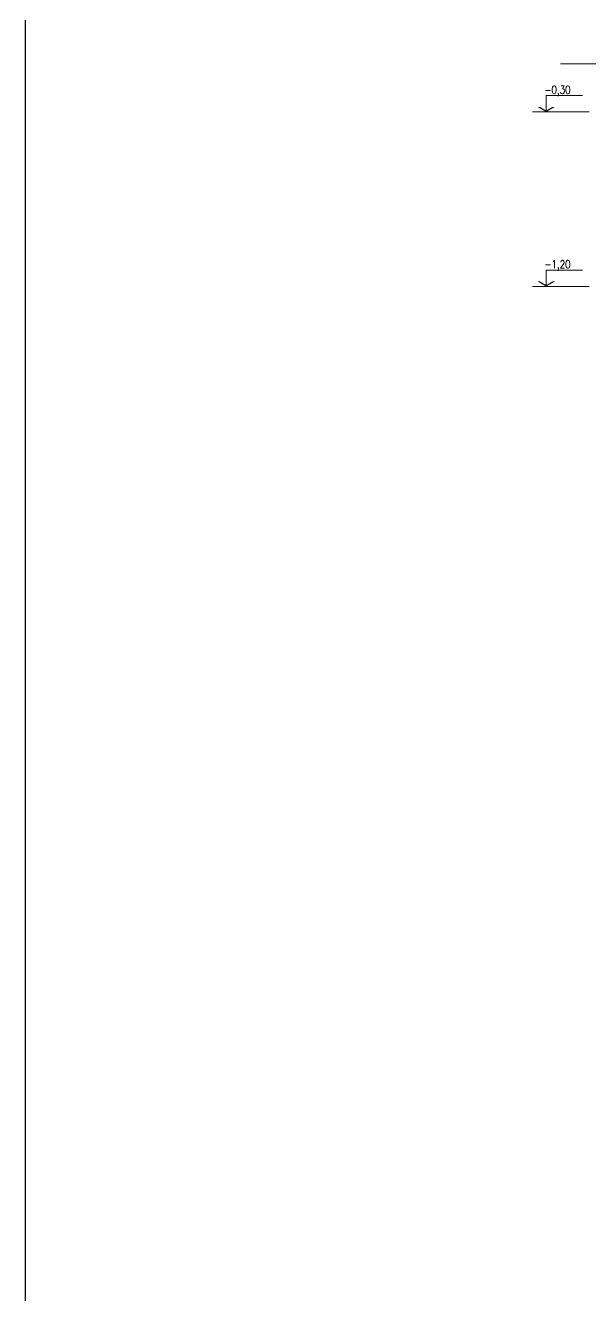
# Model space of a CAD drawing. Header units: millimetres. Extents: x 265 to 899, y -203 to 32.
# Drawn here: x 654.64 to 658.17, y -125.94 to -118 of the extents above; entities that cross this region are included whole.
import ezdxf
from ezdxf.enums import TextEntityAlignment as Align

# ---------------------------------------------------------------- set-up
doc = ezdxf.new("R2010")
doc.units = ezdxf.units.MM
doc.header["$LTSCALE"] = 0.1
doc.header["$MEASUREMENT"] = 0
doc.linetypes.add('CONTINUA', pattern=[200, 100, 100])
for name, color, linetype, lineweight in [('00-COTAS', 1, 'Continuous', 9), ('00_ARQ_VISTA ATRAS', 5, 'CONTINUA', 20), ('00_EST_TEXTO', 6, 'Continuous', 9)]:
    doc.layers.add(name, color=color, linetype=linetype, lineweight=lineweight)
doc.layers.add('00_EST_NoImprimir', color=1, linetype='Continuous', plot=False)
doc.styles.add('COTAS', font='ROMANS.shx', dxfattribs={"width": 0.7})

# ---------------------------------------------------------------- blocks, each defined once
blk = doc.blocks.new('niv')
at = {"linetype": 'ByBlock'}
blk.add_line((0, 0.325), (0, 0), dxfattribs=at)
blk.add_line((0, 0.325), (0.72, 0.325))
for points in [[(-0.172, 0.1), (-0.123, 0.1), (0, 0), (0, 0.028)], [(0.172, 0.1), (0.123, 0.1), (0, 0), (0, 0.028)]]:
    blk.add_solid(points)
at = {"style": 'COTAS', "width": 0.8}
blk.add_attdef('NIVEL', text='', height=0.148, dxfattribs=at).set_placement((0.713, 0.382), align=Align.RIGHT)

msp = doc.modelspace()

# ---------------------------------------------------------------- linework, layer by layer
at = {"layer": '00_ARQ_VISTA ATRAS', "color": 1}
msp.add_line((657.9843, -118.2401), (659.3858, -118.2401), dxfattribs=at)
at = {"layer": '00_EST_NoImprimir'}
msp.add_lwpolyline([(654.6394, -110.7577), (695.385, -110.7577), (695.385, -134.7704), (654.6394, -134.7704)], close=True, dxfattribs=at)
at = {"layer": '00_EST_TEXTO'}
for p, q in [((658.1628, -118.5401), (657.8078, -118.5401)), ((658.1628, -119.6309), (657.8078, -119.6309))]:
    msp.add_line(p, q, dxfattribs=at)

# ---------------------------------------------------------------- block references
ref = msp.add_blockref('niv', (657.8945, -118.5401), dxfattribs=dict(at, xscale=0.3150000000000546, yscale=0.3150000000000546, zscale=0.3150000000000546))
ref.add_attrib('NIVEL', '-0,30', dxfattribs={"layer": '00-COTAS', "color": 2, "height": 0.05, "style": 'COTAS', "width": 0.8}).set_placement((658.0473, -118.4263), align=Align.RIGHT)
ref = msp.add_blockref('niv', (657.8945, -119.6309), dxfattribs=dict(at, xscale=0.3150000000000546, yscale=0.3150000000000546, zscale=0.3150000000000546))
ref.add_attrib('NIVEL', '-1,20', dxfattribs={"layer": '00-COTAS', "color": 2, "height": 0.05, "style": 'COTAS', "width": 0.8}).set_placement((658.0473, -119.5172), align=Align.RIGHT)

doc.saveas('drawing.dxf')
